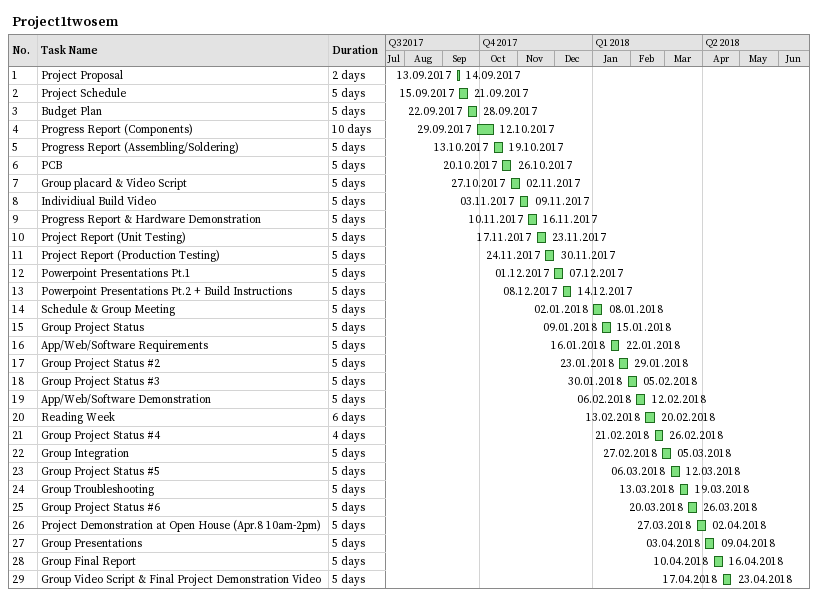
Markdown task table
Project1twosem

| ID | Task | Duration | Start | Finish |
|---|---|---|---|---|
| 1 | Project Proposal | 2d | 2017-09-13 | 2017-09-14 |
| 2 | Project Schedule | 5d | 2017-09-15 | 2017-09-21 |
| 3 | Budget Plan | 5d | 2017-09-22 | 2017-09-28 |
| 4 | Progress Report (Components) | 10d | 2017-09-29 | 2017-10-12 |
| 5 | Progress Report (Assembling/Soldering) | 5d | 2017-10-13 | 2017-10-19 |
| 6 | PCB | 5d | 2017-10-20 | 2017-10-26 |
| 7 | Group placard & Video Script | 5d | 2017-10-27 | 2017-11-02 |
| 8 | Individiual Build Video | 5d | 2017-11-03 | 2017-11-09 |
| 9 | Progress Report & Hardware Demonstration | 5d | 2017-11-10 | 2017-11-16 |
| 10 | Project Report (Unit Testing) | 5d | 2017-11-17 | 2017-11-23 |
| 11 | Project Report (Production Testing) | 5d | 2017-11-24 | 2017-11-30 |
| 12 | Powerpoint Presentations Pt.1 | 5d | 2017-12-01 | 2017-12-07 |
| 13 | Powerpoint Presentations Pt.2 + Build Instructions | 5d | 2017-12-08 | 2017-12-14 |
| 14 | Schedule & Group Meeting | 5d | 2018-01-02 | 2018-01-08 |
| 15 | Group Project Status | 5d | 2018-01-09 | 2018-01-15 |
| 16 | App/Web/Software Requirements | 5d | 2018-01-16 | 2018-01-22 |
| 17 | Group Project Status #2 | 5d | 2018-01-23 | 2018-01-29 |
| 18 | Group Project Status #3 | 5d | 2018-01-30 | 2018-02-05 |
| 19 | App/Web/Software Demonstration | 5d | 2018-02-06 | 2018-02-12 |
| 20 | Reading Week | 6d | 2018-02-13 | 2018-02-20 |
| 21 | Group Project Status #4 | 4d | 2018-02-21 | 2018-02-26 |
| 22 | Group Integration | 5d | 2018-02-27 | 2018-03-05 |
| 23 | Group Project Status #5 | 5d | 2018-03-06 | 2018-03-12 |
| 24 | Group Troubleshooting | 5d | 2018-03-13 | 2018-03-19 |
| 25 | Group Project Status #6 | 5d | 2018-03-20 | 2018-03-26 |
| 26 | Project Demonstration at Open House (Apr.8 10am-2pm) | 5d | 2018-03-27 | 2018-04-02 |
| 27 | Group Presentations | 5d | 2018-04-03 | 2018-04-09 |
| 28 | Group Final Report | 5d | 2018-04-10 | 2018-04-16 |
| 29 | Group Video Script & Final Project Demonstration Video | 5d | 2018-04-17 | 2018-04-23 |
